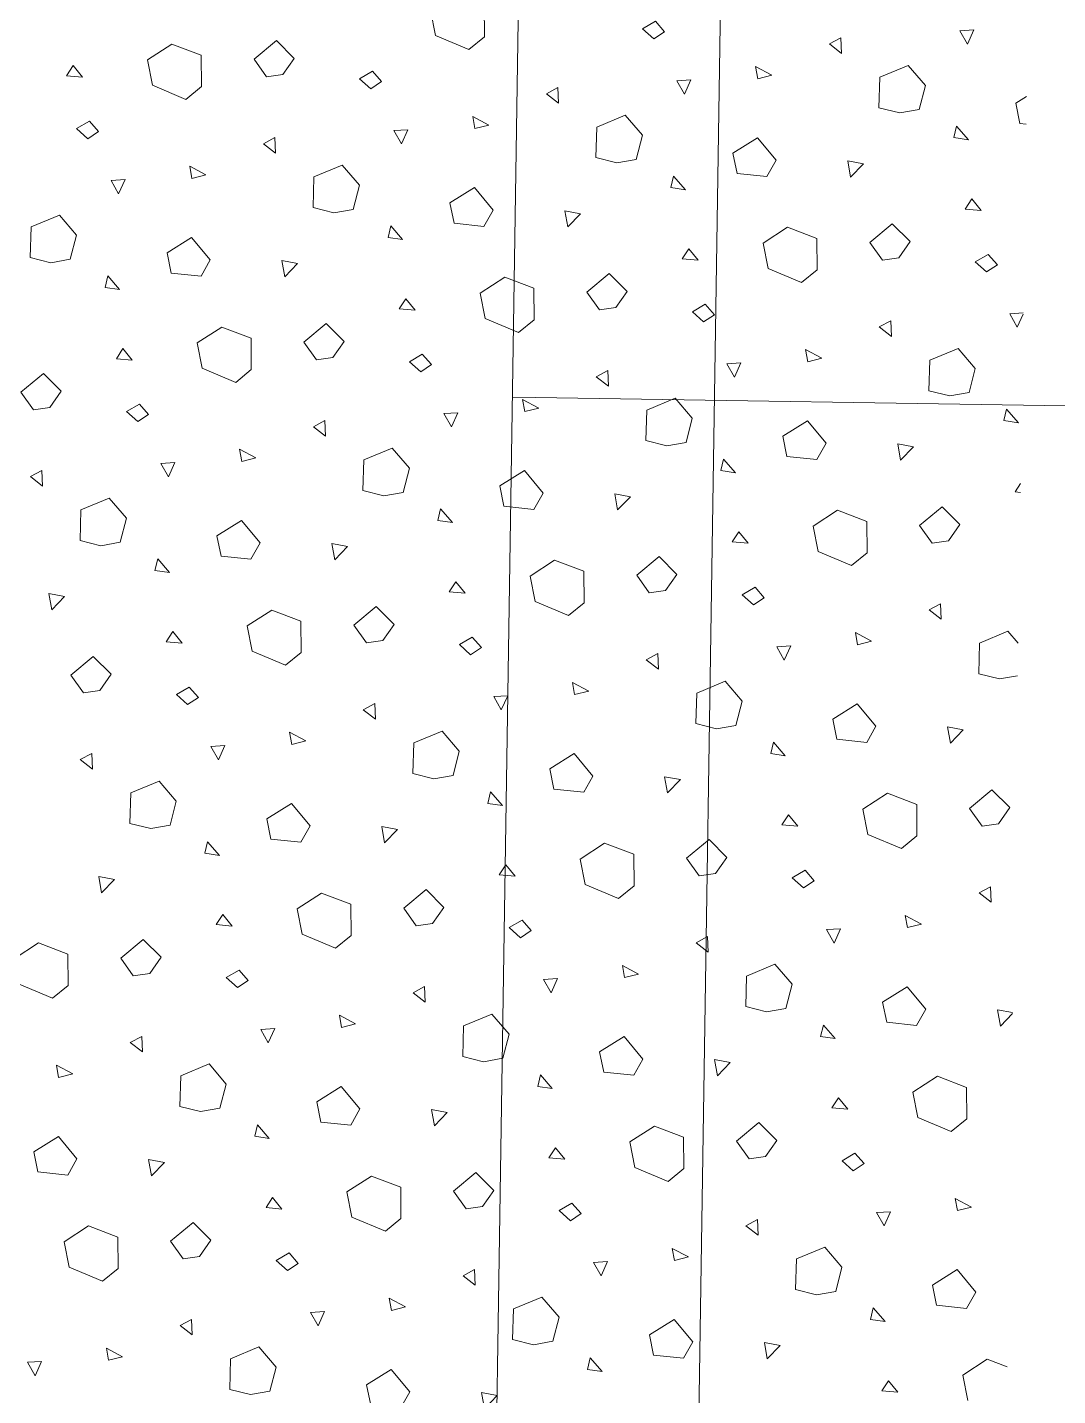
# Model space of a CAD drawing. Header units: metres. Extents: x -19025 to 34897, y -14024 to 26069.
# Drawn here: x -12168 to -11720, y 1534 to 2129 of the extents above; entities that cross this region are included whole.
import ezdxf

# ---------------------------------------------------------------- set-up
doc = ezdxf.new("R2010")
doc.units = ezdxf.units.M
doc.header["$MEASUREMENT"] = 0
doc.linetypes.add('Strichlinie mittel', pattern=[0.15, 0.1, -0.05])
doc.layers.add('310 Dachkonstruktion massiv', color=7, linetype='Continuous')
doc.layers.add('930 Beschriftung Allgemein', color=7, linetype='Continuous')

# ---------------------------------------------------------------- blocks, each defined once
blk = doc.blocks.new('*X767')
at = {"layer": '930 Beschriftung Allgemein', "color": 254, "linetype": 'Continuous', "lineweight": 9, "true_color": 0xd4d4d4}
for p, q in [((-13.72098, 6.42783), (-13.72111, 6.4415)), ((-13.74448, 6.43943), (-13.74231, 6.42841)), ((-13.64659, 6.43456), (-13.65218, 6.43129)), ((-13.6426, 6.43001), (-13.64659, 6.43456)), ((-13.74231, 6.42841), (-13.72777, 6.4223)), ((-13.65218, 6.43129), (-13.6473, 6.4269)), ((-13.6473, 6.4269), (-13.6426, 6.43001)), ((-13.50802, 6.43079), (-13.51412, 6.4304)), ((-13.51412, 6.4304), (-13.51081, 6.4246)), ((-13.51081, 6.4246), (-13.50802, 6.43079)), ((-13.85693, 6.42463), (-13.86758, 6.41773)), ((-13.84421, 6.41979), (-13.85693, 6.42463)), ((-13.81145, 6.42617), (-13.8212, 6.41806)), ((-13.80369, 6.41841), (-13.81145, 6.42617)), ((-13.72777, 6.4223), (-13.72098, 6.42783)), ((-13.57088, 6.42469), (-13.56588, 6.42739)), ((-13.56559, 6.4206), (-13.57088, 6.42469)), ((-13.56588, 6.42739), (-13.56559, 6.4206)), ((-13.86758, 6.41773), (-13.86541, 6.4067)), ((-13.84408, 6.40613), (-13.84421, 6.41979)), ((-13.8212, 6.41806), (-13.81573, 6.41035)), ((-13.80861, 6.41138), (-13.80369, 6.41841)), ((-13.90281, 6.41087), (-13.89993, 6.41526)), ((-13.89586, 6.41027), (-13.90281, 6.41087)), ((-13.89993, 6.41526), (-13.89586, 6.41027)), ((-13.81573, 6.41035), (-13.80861, 6.41138)), ((-13.76969, 6.41285), (-13.77528, 6.40959)), ((-13.7657, 6.40831), (-13.76969, 6.41285)), ((-13.60295, 6.41488), (-13.60202, 6.40957)), ((-13.5959, 6.41111), (-13.60295, 6.41488)), ((-13.60202, 6.40957), (-13.5959, 6.41111)), ((-13.53659, 6.41538), (-13.54892, 6.41024)), ((-13.52912, 6.40666), (-13.53659, 6.41538)), ((-13.86541, 6.4067), (-13.85087, 6.4006)), ((-13.85087, 6.4006), (-13.84408, 6.40613)), ((-13.77528, 6.40959), (-13.7704, 6.4052)), ((-13.7704, 6.4052), (-13.7657, 6.40831)), ((-13.69398, 6.40298), (-13.68898, 6.40569)), ((-13.68898, 6.40569), (-13.6887, 6.39889)), ((-13.63112, 6.40909), (-13.63722, 6.4087)), ((-13.63722, 6.4087), (-13.63391, 6.40289)), ((-13.63391, 6.40289), (-13.63112, 6.40909)), ((-13.54892, 6.41024), (-13.54931, 6.39694)), ((-13.53183, 6.39614), (-13.52912, 6.40666)), ((-13.6887, 6.39889), (-13.69398, 6.40298)), ((-13.48974, 6.39892), (-13.48509, 6.40182)), ((-13.48795, 6.39011), (-13.48974, 6.39892)), ((-13.72605, 6.39318), (-13.72512, 6.38786)), ((-13.719, 6.3894), (-13.72605, 6.39318)), ((-13.65969, 6.39367), (-13.67202, 6.38853)), ((-13.65222, 6.38495), (-13.65969, 6.39367)), ((-13.54931, 6.39694), (-13.54024, 6.39466)), ((-13.54024, 6.39466), (-13.53183, 6.39614)), ((-13.89279, 6.39115), (-13.89838, 6.38788)), ((-13.89838, 6.38788), (-13.8935, 6.38349)), ((-13.8888, 6.3866), (-13.89279, 6.39115)), ((-13.75423, 6.38738), (-13.76032, 6.38699)), ((-13.76032, 6.38699), (-13.75701, 6.38119)), ((-13.75701, 6.38119), (-13.75423, 6.38738)), ((-13.72512, 6.38786), (-13.719, 6.3894)), ((-13.67202, 6.38853), (-13.67241, 6.37523)), ((-13.51552, 6.38893), (-13.51669, 6.38393)), ((-13.51037, 6.38299), (-13.51552, 6.38893)), ((-13.48528, 6.38983), (-13.48795, 6.39011)), ((-13.8935, 6.38349), (-13.8888, 6.3866)), ((-13.81708, 6.38128), (-13.81208, 6.38398)), ((-13.8118, 6.37719), (-13.81708, 6.38128)), ((-13.81208, 6.38398), (-13.8118, 6.37719)), ((-13.65493, 6.37443), (-13.65222, 6.38495)), ((-13.61284, 6.37722), (-13.60215, 6.38389)), ((-13.60215, 6.38389), (-13.59404, 6.37414)), ((-13.51669, 6.38393), (-13.51037, 6.38299)), ((-13.67241, 6.37523), (-13.66334, 6.37295)), ((-13.61105, 6.36841), (-13.61284, 6.37722)), ((-13.84915, 6.37147), (-13.84822, 6.36616)), ((-13.8421, 6.36769), (-13.84915, 6.37147)), ((-13.78279, 6.37197), (-13.79512, 6.36683)), ((-13.77532, 6.36325), (-13.78279, 6.37197)), ((-13.66334, 6.37295), (-13.65493, 6.37443)), ((-13.59404, 6.37414), (-13.59804, 6.36705)), ((-13.56286, 6.37386), (-13.55601, 6.37256)), ((-13.56161, 6.36678), (-13.56286, 6.37386)), ((-13.55601, 6.37256), (-13.56161, 6.36678)), ((-13.87733, 6.36568), (-13.88342, 6.36529)), ((-13.88342, 6.36529), (-13.88011, 6.35948)), ((-13.88011, 6.35948), (-13.87733, 6.36568)), ((-13.84822, 6.36616), (-13.8421, 6.36769)), ((-13.79512, 6.36683), (-13.79551, 6.35352)), ((-13.77803, 6.35273), (-13.77532, 6.36325)), ((-13.63862, 6.36722), (-13.6398, 6.36222)), ((-13.63347, 6.36129), (-13.63862, 6.36722)), ((-13.59804, 6.36705), (-13.61105, 6.36841)), ((-13.73594, 6.35551), (-13.72525, 6.36219)), ((-13.72525, 6.36219), (-13.71714, 6.35244)), ((-13.6398, 6.36222), (-13.63347, 6.36129)), ((-13.5118, 6.35289), (-13.50892, 6.35728)), ((-13.50892, 6.35728), (-13.50485, 6.35229)), ((-13.79551, 6.35352), (-13.78644, 6.35125)), ((-13.78644, 6.35125), (-13.77803, 6.35273)), ((-13.73415, 6.3467), (-13.73594, 6.35551)), ((-13.71714, 6.35244), (-13.72114, 6.34534)), ((-13.68596, 6.35215), (-13.67911, 6.35085)), ((-13.68471, 6.34507), (-13.68596, 6.35215)), ((-13.50485, 6.35229), (-13.5118, 6.35289)), ((-13.91822, 6.34512), (-13.91861, 6.33182)), ((-13.90589, 6.35026), (-13.91822, 6.34512)), ((-13.89842, 6.34154), (-13.90589, 6.35026)), ((-13.76172, 6.34552), (-13.7629, 6.34052)), ((-13.75657, 6.33958), (-13.76172, 6.34552)), ((-13.72114, 6.34534), (-13.73415, 6.3467)), ((-13.67911, 6.35085), (-13.68471, 6.34507)), ((-13.54354, 6.34648), (-13.55329, 6.33837)), ((-13.53578, 6.33872), (-13.54354, 6.34648)), ((-13.90113, 6.33102), (-13.89842, 6.34154)), ((-13.85904, 6.33381), (-13.84835, 6.34048)), ((-13.84835, 6.34048), (-13.84024, 6.33073)), ((-13.7629, 6.34052), (-13.75657, 6.33958)), ((-13.58902, 6.34494), (-13.59967, 6.33804)), ((-13.5763, 6.34011), (-13.58902, 6.34494)), ((-13.57618, 6.32644), (-13.5763, 6.34011)), ((-13.85726, 6.32499), (-13.85904, 6.33381)), ((-13.6349, 6.33118), (-13.63202, 6.33557)), ((-13.63202, 6.33557), (-13.62795, 6.33058)), ((-13.59967, 6.33804), (-13.5975, 6.32701)), ((-13.55329, 6.33837), (-13.54783, 6.33066)), ((-13.54071, 6.33169), (-13.53578, 6.33872)), ((-13.50178, 6.33316), (-13.50737, 6.3299)), ((-13.49779, 6.32862), (-13.50178, 6.33316)), ((-13.91861, 6.33182), (-13.90954, 6.32954)), ((-13.90954, 6.32954), (-13.90113, 6.33102)), ((-13.84024, 6.33073), (-13.84424, 6.32364)), ((-13.80906, 6.33045), (-13.80221, 6.32914)), ((-13.80781, 6.32336), (-13.80906, 6.33045)), ((-13.80221, 6.32914), (-13.80781, 6.32336)), ((-13.62795, 6.33058), (-13.6349, 6.33118)), ((-13.54783, 6.33066), (-13.54071, 6.33169)), ((-13.50737, 6.3299), (-13.50249, 6.32551)), ((-13.50249, 6.32551), (-13.49779, 6.32862)), ((-13.88482, 6.32381), (-13.886, 6.31881)), ((-13.87967, 6.31787), (-13.88482, 6.32381)), ((-13.84424, 6.32364), (-13.85726, 6.32499)), ((-13.71212, 6.32323), (-13.72277, 6.31633)), ((-13.69941, 6.3184), (-13.71212, 6.32323)), ((-13.66664, 6.32477), (-13.67639, 6.31666)), ((-13.65888, 6.31701), (-13.66664, 6.32477)), ((-13.5975, 6.32701), (-13.58296, 6.32091)), ((-13.58296, 6.32091), (-13.57618, 6.32644)), ((-13.886, 6.31881), (-13.87967, 6.31787)), ((-13.72277, 6.31633), (-13.7206, 6.30531)), ((-13.69928, 6.30473), (-13.69941, 6.3184)), ((-13.67639, 6.31666), (-13.67093, 6.30896)), ((-13.66381, 6.30998), (-13.65888, 6.31701)), ((-13.758, 6.30948), (-13.75512, 6.31386)), ((-13.75105, 6.30888), (-13.758, 6.30948)), ((-13.75512, 6.31386), (-13.75105, 6.30888)), ((-13.67093, 6.30896), (-13.66381, 6.30998)), ((-13.62489, 6.31146), (-13.63047, 6.30819)), ((-13.62089, 6.30691), (-13.62489, 6.31146)), ((-13.7206, 6.30531), (-13.70606, 6.2992)), ((-13.70606, 6.2992), (-13.69928, 6.30473)), ((-13.63047, 6.30819), (-13.62559, 6.3038)), ((-13.62559, 6.3038), (-13.62089, 6.30691)), ((-13.54917, 6.30159), (-13.54417, 6.30429)), ((-13.54417, 6.30429), (-13.54389, 6.2975)), ((-13.48654, 6.30768), (-13.49241, 6.3073)), ((-13.49241, 6.3073), (-13.4891, 6.3015)), ((-13.4891, 6.3015), (-13.48655, 6.30719)), ((-13.83522, 6.30152), (-13.84587, 6.29463)), ((-13.82251, 6.29669), (-13.83522, 6.30152)), ((-13.78974, 6.30307), (-13.79949, 6.29496)), ((-13.78199, 6.29531), (-13.78974, 6.30307)), ((-13.54389, 6.2975), (-13.54917, 6.30159)), ((-13.8811, 6.28777), (-13.87822, 6.29216)), ((-13.87822, 6.29216), (-13.87415, 6.28717)), ((-13.84587, 6.29463), (-13.8437, 6.2836)), ((-13.82238, 6.28303), (-13.82251, 6.29669)), ((-13.79949, 6.29496), (-13.79403, 6.28725)), ((-13.78691, 6.28828), (-13.78199, 6.29531)), ((-13.58125, 6.29178), (-13.58031, 6.28647)), ((-13.57419, 6.288), (-13.58125, 6.29178)), ((-13.51488, 6.29228), (-13.52721, 6.28714)), ((-13.50741, 6.28356), (-13.51488, 6.29228)), ((-13.87415, 6.28717), (-13.8811, 6.28777)), ((-13.79403, 6.28725), (-13.78691, 6.28828)), ((-13.74799, 6.28975), (-13.75357, 6.28648)), ((-13.75357, 6.28648), (-13.74869, 6.2821)), ((-13.74399, 6.28521), (-13.74799, 6.28975)), ((-13.60942, 6.28599), (-13.61551, 6.2856)), ((-13.61551, 6.2856), (-13.61221, 6.27979)), ((-13.61221, 6.27979), (-13.60942, 6.28599)), ((-13.58031, 6.28647), (-13.57419, 6.288)), ((-13.52721, 6.28714), (-13.5276, 6.27384)), ((-13.91284, 6.28136), (-13.92259, 6.27325)), ((-13.90509, 6.2736), (-13.91284, 6.28136)), ((-13.8437, 6.2836), (-13.82916, 6.27749)), ((-13.82916, 6.27749), (-13.82238, 6.28303)), ((-13.74869, 6.2821), (-13.74399, 6.28521)), ((-13.67227, 6.27988), (-13.66728, 6.28259)), ((-13.66699, 6.27579), (-13.67227, 6.27988)), ((-13.66728, 6.28259), (-13.66699, 6.27579)), ((-13.51012, 6.27304), (-13.50741, 6.28356)), ((-13.91001, 6.26657), (-13.90509, 6.2736)), ((-13.5276, 6.27384), (-13.51853, 6.27156)), ((-13.92259, 6.27325), (-13.91713, 6.26554)), ((-13.87109, 6.26805), (-13.87667, 6.26478)), ((-13.86709, 6.2635), (-13.87109, 6.26805)), ((-13.70435, 6.27007), (-13.70341, 6.26476)), ((-13.69729, 6.2663), (-13.70435, 6.27007)), ((-13.63798, 6.27057), (-13.65031, 6.26543)), ((-13.63051, 6.26185), (-13.63798, 6.27057)), ((-13.51853, 6.27156), (-13.51012, 6.27304)), ((-13.91713, 6.26554), (-13.91001, 6.26657)), ((-13.87667, 6.26478), (-13.87179, 6.26039)), ((-13.87179, 6.26039), (-13.86709, 6.2635)), ((-13.73252, 6.26428), (-13.73861, 6.26389)), ((-13.73861, 6.26389), (-13.73531, 6.25809)), ((-13.73531, 6.25809), (-13.73252, 6.26428)), ((-13.70341, 6.26476), (-13.69729, 6.2663)), ((-13.65031, 6.26543), (-13.6507, 6.25213)), ((-13.63322, 6.25133), (-13.63051, 6.26185)), ((-13.49382, 6.26583), (-13.49499, 6.26083)), ((-13.48866, 6.25989), (-13.49382, 6.26583)), ((-13.79538, 6.25818), (-13.79038, 6.26088)), ((-13.79009, 6.25409), (-13.79538, 6.25818)), ((-13.79038, 6.26088), (-13.79009, 6.25409)), ((-13.59113, 6.25412), (-13.58044, 6.26079)), ((-13.58044, 6.26079), (-13.57233, 6.25104)), ((-13.49499, 6.26083), (-13.48866, 6.25989)), ((-13.6507, 6.25213), (-13.64163, 6.24985)), ((-13.64163, 6.24985), (-13.63322, 6.25133)), ((-13.58935, 6.2453), (-13.59113, 6.25412)), ((-13.57233, 6.25104), (-13.57633, 6.24395)), ((-13.54115, 6.25076), (-13.53431, 6.24945)), ((-13.5399, 6.24368), (-13.54115, 6.25076)), ((-13.82745, 6.24837), (-13.82651, 6.24306)), ((-13.82039, 6.24459), (-13.82745, 6.24837)), ((-13.82651, 6.24306), (-13.82039, 6.24459)), ((-13.76108, 6.24887), (-13.77341, 6.24373)), ((-13.75361, 6.24014), (-13.76108, 6.24887)), ((-13.61692, 6.24412), (-13.61809, 6.23912)), ((-13.61176, 6.23819), (-13.61692, 6.24412)), ((-13.57633, 6.24395), (-13.58935, 6.2453)), ((-13.53431, 6.24945), (-13.5399, 6.24368)), ((-13.91848, 6.23647), (-13.91348, 6.23918)), ((-13.91348, 6.23918), (-13.91319, 6.23238)), ((-13.85562, 6.24258), (-13.86171, 6.24219)), ((-13.86171, 6.24219), (-13.85841, 6.23638)), ((-13.85841, 6.23638), (-13.85562, 6.24258)), ((-13.77341, 6.24373), (-13.7738, 6.23042)), ((-13.75632, 6.22963), (-13.75361, 6.24014)), ((-13.71423, 6.23241), (-13.70354, 6.23909)), ((-13.70354, 6.23909), (-13.69544, 6.22934)), ((-13.61809, 6.23912), (-13.61176, 6.23819)), ((-13.91319, 6.23238), (-13.91848, 6.23647)), ((-13.71245, 6.2236), (-13.71423, 6.23241)), ((-13.49009, 6.22979), (-13.48768, 6.23347)), ((-13.88418, 6.22716), (-13.89651, 6.22202)), ((-13.87671, 6.21844), (-13.88418, 6.22716)), ((-13.7738, 6.23042), (-13.76473, 6.22814)), ((-13.76473, 6.22814), (-13.75632, 6.22963)), ((-13.69544, 6.22934), (-13.69943, 6.22224)), ((-13.66425, 6.22905), (-13.65741, 6.22775)), ((-13.66301, 6.22197), (-13.66425, 6.22905)), ((-13.65741, 6.22775), (-13.66301, 6.22197)), ((-13.48774, 6.22958), (-13.49009, 6.22979)), ((-13.89651, 6.22202), (-13.8969, 6.20872)), ((-13.74002, 6.22242), (-13.74119, 6.21742)), ((-13.73486, 6.21648), (-13.74002, 6.22242)), ((-13.69943, 6.22224), (-13.71245, 6.2236)), ((-13.56732, 6.22184), (-13.57796, 6.21494)), ((-13.5546, 6.217), (-13.56732, 6.22184)), ((-13.52183, 6.22338), (-13.53159, 6.21527)), ((-13.51408, 6.21562), (-13.52183, 6.22338)), ((-13.87942, 6.20792), (-13.87671, 6.21844)), ((-13.83733, 6.2107), (-13.82664, 6.21738)), ((-13.82664, 6.21738), (-13.81854, 6.20763)), ((-13.74119, 6.21742), (-13.73486, 6.21648)), ((-13.57796, 6.21494), (-13.57579, 6.20391)), ((-13.55447, 6.20334), (-13.5546, 6.217)), ((-13.53159, 6.21527), (-13.52612, 6.20756)), ((-13.519, 6.20859), (-13.51408, 6.21562)), ((-13.8969, 6.20872), (-13.88783, 6.20644)), ((-13.83555, 6.20189), (-13.83733, 6.2107)), ((-13.61319, 6.20808), (-13.61032, 6.21247)), ((-13.61032, 6.21247), (-13.60624, 6.20748)), ((-13.52612, 6.20756), (-13.519, 6.20859)), ((-13.88783, 6.20644), (-13.87942, 6.20792)), ((-13.81854, 6.20763), (-13.82253, 6.20054)), ((-13.78736, 6.20735), (-13.78051, 6.20604)), ((-13.78611, 6.20026), (-13.78736, 6.20735)), ((-13.78051, 6.20604), (-13.78611, 6.20026)), ((-13.60624, 6.20748), (-13.61319, 6.20808)), ((-13.57579, 6.20391), (-13.56125, 6.19781)), ((-13.56125, 6.19781), (-13.55447, 6.20334)), ((-13.86312, 6.20071), (-13.86429, 6.19571)), ((-13.85797, 6.19477), (-13.86312, 6.20071)), ((-13.82253, 6.20054), (-13.83555, 6.20189)), ((-13.69042, 6.20013), (-13.70107, 6.19323)), ((-13.6777, 6.1953), (-13.69042, 6.20013)), ((-13.64494, 6.20167), (-13.65469, 6.19356)), ((-13.63718, 6.19391), (-13.64494, 6.20167)), ((-13.86429, 6.19571), (-13.85797, 6.19477)), ((-13.7363, 6.18638), (-13.73342, 6.19076)), ((-13.73342, 6.19076), (-13.72934, 6.18578)), ((-13.70107, 6.19323), (-13.69889, 6.18221)), ((-13.67757, 6.18163), (-13.6777, 6.1953)), ((-13.65469, 6.19356), (-13.64922, 6.18586)), ((-13.6421, 6.18688), (-13.63718, 6.19391)), ((-13.91046, 6.18564), (-13.90361, 6.18434)), ((-13.90921, 6.17856), (-13.91046, 6.18564)), ((-13.90361, 6.18434), (-13.90921, 6.17856)), ((-13.72934, 6.18578), (-13.7363, 6.18638)), ((-13.64922, 6.18586), (-13.6421, 6.18688)), ((-13.60318, 6.18836), (-13.60876, 6.18509)), ((-13.60876, 6.18509), (-13.60388, 6.1807)), ((-13.59918, 6.18381), (-13.60318, 6.18836)), ((-13.81352, 6.17842), (-13.82417, 6.17153)), ((-13.8008, 6.17359), (-13.81352, 6.17842)), ((-13.76804, 6.17996), (-13.77779, 6.17186)), ((-13.76028, 6.17221), (-13.76804, 6.17996)), ((-13.69889, 6.18221), (-13.68435, 6.1761)), ((-13.68435, 6.1761), (-13.67757, 6.18163)), ((-13.60388, 6.1807), (-13.59918, 6.18381)), ((-13.52747, 6.17849), (-13.52247, 6.18119)), ((-13.52218, 6.1744), (-13.52747, 6.17849)), ((-13.52247, 6.18119), (-13.52218, 6.1744)), ((-13.80067, 6.15992), (-13.8008, 6.17359)), ((-13.8594, 6.16467), (-13.85652, 6.16906)), ((-13.85652, 6.16906), (-13.85245, 6.16407)), ((-13.82417, 6.17153), (-13.82199, 6.1605)), ((-13.77779, 6.17186), (-13.77232, 6.16415)), ((-13.7652, 6.16518), (-13.76028, 6.17221)), ((-13.72628, 6.16665), (-13.73186, 6.16338)), ((-13.72228, 6.16211), (-13.72628, 6.16665)), ((-13.55954, 6.16868), (-13.5586, 6.16337)), ((-13.55249, 6.1649), (-13.55954, 6.16868)), ((-13.49318, 6.16918), (-13.5055, 6.16404)), ((-13.48874, 6.164), (-13.49318, 6.16918)), ((-13.85245, 6.16407), (-13.8594, 6.16467)), ((-13.77232, 6.16415), (-13.7652, 6.16518)), ((-13.73186, 6.16338), (-13.72698, 6.159)), ((-13.72698, 6.159), (-13.72228, 6.16211)), ((-13.58771, 6.16289), (-13.5938, 6.1625)), ((-13.5938, 6.1625), (-13.5905, 6.15669)), ((-13.5905, 6.15669), (-13.58771, 6.16289)), ((-13.5586, 6.16337), (-13.55249, 6.1649)), ((-13.5055, 6.16404), (-13.5059, 6.15073)), ((-13.89114, 6.15826), (-13.90089, 6.15015)), ((-13.88338, 6.1505), (-13.89114, 6.15826)), ((-13.82199, 6.1605), (-13.80746, 6.15439)), ((-13.80746, 6.15439), (-13.80067, 6.15992)), ((-13.65057, 6.15678), (-13.64557, 6.15949)), ((-13.64528, 6.15269), (-13.65057, 6.15678)), ((-13.64557, 6.15949), (-13.64528, 6.15269)), ((-13.90089, 6.15015), (-13.89542, 6.14244)), ((-13.8883, 6.14347), (-13.88338, 6.1505)), ((-13.5059, 6.15073), (-13.49682, 6.14846)), ((-13.49682, 6.14846), (-13.48896, 6.14984)), ((-13.89542, 6.14244), (-13.8883, 6.14347)), ((-13.84938, 6.14494), (-13.85497, 6.14168)), ((-13.84539, 6.1404), (-13.84938, 6.14494)), ((-13.68264, 6.14697), (-13.6817, 6.14166)), ((-13.67559, 6.1432), (-13.68264, 6.14697)), ((-13.6817, 6.14166), (-13.67559, 6.1432)), ((-13.61628, 6.14747), (-13.6286, 6.14233)), ((-13.60881, 6.13875), (-13.61628, 6.14747)), ((-13.85497, 6.14168), (-13.85009, 6.13729)), ((-13.85009, 6.13729), (-13.84539, 6.1404)), ((-13.77367, 6.13507), (-13.76867, 6.13778)), ((-13.76867, 6.13778), (-13.76838, 6.13099)), ((-13.71081, 6.14118), (-13.71691, 6.14079)), ((-13.71691, 6.14079), (-13.7136, 6.13498)), ((-13.7136, 6.13498), (-13.71081, 6.14118)), ((-13.6286, 6.14233), (-13.629, 6.12903)), ((-13.61151, 6.12823), (-13.60881, 6.13875)), ((-13.56942, 6.13102), (-13.55874, 6.13769)), ((-13.55874, 6.13769), (-13.55063, 6.12794)), ((-13.76838, 6.13099), (-13.77367, 6.13507)), ((-13.56764, 6.1222), (-13.56942, 6.13102)), ((-13.80574, 6.12527), (-13.80481, 6.11996)), ((-13.79869, 6.12149), (-13.80574, 6.12527)), ((-13.73938, 6.12577), (-13.75171, 6.12063)), ((-13.73191, 6.11704), (-13.73938, 6.12577)), ((-13.629, 6.12903), (-13.61992, 6.12675)), ((-13.61992, 6.12675), (-13.61151, 6.12823)), ((-13.55063, 6.12794), (-13.55463, 6.12085)), ((-13.51945, 6.12766), (-13.5126, 6.12635)), ((-13.5182, 6.12057), (-13.51945, 6.12766)), ((-13.5126, 6.12635), (-13.5182, 6.12057)), ((-13.83391, 6.11947), (-13.84001, 6.11908)), ((-13.84001, 6.11908), (-13.8367, 6.11328)), ((-13.8367, 6.11328), (-13.83391, 6.11947)), ((-13.80481, 6.11996), (-13.79869, 6.12149)), ((-13.75171, 6.12063), (-13.7521, 6.10732)), ((-13.59521, 6.12102), (-13.59638, 6.11602)), ((-13.59006, 6.11508), (-13.59521, 6.12102)), ((-13.55463, 6.12085), (-13.56764, 6.1222)), ((-13.89677, 6.11337), (-13.89177, 6.11607)), ((-13.89149, 6.10928), (-13.89677, 6.11337)), ((-13.89177, 6.11607), (-13.89149, 6.10928)), ((-13.73462, 6.10653), (-13.73191, 6.11704)), ((-13.69253, 6.10931), (-13.68184, 6.11599)), ((-13.68184, 6.11599), (-13.67373, 6.10624)), ((-13.59638, 6.11602), (-13.59006, 6.11508)), ((-13.7521, 6.10732), (-13.74302, 6.10504)), ((-13.69074, 6.1005), (-13.69253, 6.10931)), ((-13.86248, 6.10406), (-13.87481, 6.09892)), ((-13.85501, 6.09534), (-13.86248, 6.10406)), ((-13.74302, 6.10504), (-13.73462, 6.10653)), ((-13.67373, 6.10624), (-13.67773, 6.09914)), ((-13.64255, 6.10595), (-13.6357, 6.10465)), ((-13.6413, 6.09887), (-13.64255, 6.10595)), ((-13.6357, 6.10465), (-13.6413, 6.09887)), ((-13.87481, 6.09892), (-13.8752, 6.08562)), ((-13.85772, 6.08482), (-13.85501, 6.09534)), ((-13.71831, 6.09932), (-13.71948, 6.09432)), ((-13.71316, 6.09338), (-13.71831, 6.09932)), ((-13.67773, 6.09914), (-13.69074, 6.1005)), ((-13.54561, 6.09873), (-13.55626, 6.09184)), ((-13.53289, 6.0939), (-13.54561, 6.09873)), ((-13.50013, 6.10028), (-13.50988, 6.09217)), ((-13.49237, 6.09252), (-13.50013, 6.10028)), ((-13.81563, 6.0876), (-13.80494, 6.09428)), ((-13.80494, 6.09428), (-13.79683, 6.08453)), ((-13.71948, 6.09432), (-13.71316, 6.09338)), ((-13.59149, 6.08498), (-13.58861, 6.08937)), ((-13.58861, 6.08937), (-13.58454, 6.08438)), ((-13.55626, 6.09184), (-13.55409, 6.08081)), ((-13.53276, 6.08024), (-13.53289, 6.0939)), ((-13.50988, 6.09217), (-13.50441, 6.08446)), ((-13.49729, 6.08549), (-13.49237, 6.09252)), ((-13.8752, 6.08562), (-13.86613, 6.08334)), ((-13.86613, 6.08334), (-13.85772, 6.08482)), ((-13.81384, 6.07879), (-13.81563, 6.0876)), ((-13.79683, 6.08453), (-13.80083, 6.07744)), ((-13.76565, 6.08424), (-13.7588, 6.08294)), ((-13.7644, 6.07716), (-13.76565, 6.08424)), ((-13.58454, 6.08438), (-13.59149, 6.08498)), ((-13.50441, 6.08446), (-13.49729, 6.08549)), ((-13.84141, 6.07761), (-13.84259, 6.07261)), ((-13.83626, 6.07167), (-13.84141, 6.07761)), ((-13.80083, 6.07744), (-13.81384, 6.07879)), ((-13.7588, 6.08294), (-13.7644, 6.07716)), ((-13.62323, 6.07857), (-13.63298, 6.07046)), ((-13.61547, 6.07081), (-13.62323, 6.07857)), ((-13.55409, 6.08081), (-13.53955, 6.0747)), ((-13.53955, 6.0747), (-13.53276, 6.08024)), ((-13.84259, 6.07261), (-13.83626, 6.07167)), ((-13.66871, 6.07703), (-13.67936, 6.07013)), ((-13.65599, 6.0722), (-13.66871, 6.07703)), ((-13.65587, 6.05853), (-13.65599, 6.0722)), ((-13.71459, 6.06328), (-13.71171, 6.06766)), ((-13.71171, 6.06766), (-13.70764, 6.06268)), ((-13.67936, 6.07013), (-13.67719, 6.05911)), ((-13.63298, 6.07046), (-13.62751, 6.06275)), ((-13.62039, 6.06378), (-13.61547, 6.07081)), ((-13.88875, 6.06254), (-13.8819, 6.06124)), ((-13.8875, 6.05546), (-13.88875, 6.06254)), ((-13.8819, 6.06124), (-13.8875, 6.05546)), ((-13.70764, 6.06268), (-13.71459, 6.06328)), ((-13.62751, 6.06275), (-13.62039, 6.06378)), ((-13.58147, 6.06526), (-13.58706, 6.06199)), ((-13.58706, 6.06199), (-13.58218, 6.0576)), ((-13.58218, 6.0576), (-13.57748, 6.06071)), ((-13.57748, 6.06071), (-13.58147, 6.06526)), ((-13.79181, 6.05532), (-13.80246, 6.04842)), ((-13.77909, 6.05049), (-13.79181, 6.05532)), ((-13.74633, 6.05686), (-13.75608, 6.04876)), ((-13.73857, 6.0491), (-13.74633, 6.05686)), ((-13.67719, 6.05911), (-13.66265, 6.053)), ((-13.66265, 6.053), (-13.65587, 6.05853)), ((-13.50576, 6.05539), (-13.50076, 6.05809)), ((-13.50048, 6.0513), (-13.50576, 6.05539)), ((-13.50076, 6.05809), (-13.50048, 6.0513)), ((-13.80246, 6.04842), (-13.80029, 6.0374)), ((-13.77897, 6.03682), (-13.77909, 6.05049)), ((-13.75608, 6.04876), (-13.75062, 6.04105)), ((-13.7435, 6.04208), (-13.73857, 6.0491)), ((-13.83769, 6.04157), (-13.83481, 6.04596)), ((-13.83074, 6.04097), (-13.83769, 6.04157)), ((-13.83481, 6.04596), (-13.83074, 6.04097)), ((-13.75062, 6.04105), (-13.7435, 6.04208)), ((-13.70457, 6.04355), (-13.71016, 6.04028)), ((-13.70058, 6.03901), (-13.70457, 6.04355)), ((-13.53783, 6.04558), (-13.5369, 6.04027)), ((-13.53078, 6.0418), (-13.53783, 6.04558)), ((-13.5369, 6.04027), (-13.53078, 6.0418)), ((-13.80029, 6.0374), (-13.78575, 6.03129)), ((-13.78575, 6.03129), (-13.77897, 6.03682)), ((-13.71016, 6.04028), (-13.70528, 6.0359)), ((-13.70528, 6.0359), (-13.70058, 6.03901)), ((-13.62886, 6.03368), (-13.62386, 6.03639)), ((-13.62386, 6.03639), (-13.62358, 6.02959)), ((-13.56601, 6.03979), (-13.5721, 6.0394)), ((-13.5721, 6.0394), (-13.56879, 6.03359)), ((-13.56879, 6.03359), (-13.56601, 6.03979)), ((-13.91491, 6.03362), (-13.92556, 6.02672)), ((-13.9022, 6.02879), (-13.91491, 6.03362)), ((-13.86943, 6.03516), (-13.87918, 6.02705)), ((-13.86167, 6.0274), (-13.86943, 6.03516)), ((-13.62358, 6.02959), (-13.62886, 6.03368)), ((-13.90207, 6.01512), (-13.9022, 6.02879)), ((-13.87918, 6.02705), (-13.87372, 6.01934)), ((-13.8666, 6.02037), (-13.86167, 6.0274)), ((-13.66094, 6.02387), (-13.66, 6.01856)), ((-13.65388, 6.0201), (-13.66094, 6.02387)), ((-13.59457, 6.02437), (-13.6069, 6.01923)), ((-13.5871, 6.01565), (-13.59457, 6.02437)), ((-13.87372, 6.01934), (-13.8666, 6.02037)), ((-13.82768, 6.02184), (-13.83326, 6.01858)), ((-13.83326, 6.01858), (-13.82838, 6.01419)), ((-13.82368, 6.0173), (-13.82768, 6.02184)), ((-13.68911, 6.01808), (-13.6952, 6.01769)), ((-13.6952, 6.01769), (-13.69189, 6.01188)), ((-13.69189, 6.01188), (-13.68911, 6.01808)), ((-13.66, 6.01856), (-13.65388, 6.0201)), ((-13.6069, 6.01923), (-13.60729, 6.00593)), ((-13.92339, 6.01569), (-13.90885, 6.00959)), ((-13.90885, 6.00959), (-13.90207, 6.01512)), ((-13.82838, 6.01419), (-13.82368, 6.0173)), ((-13.75196, 6.01197), (-13.74696, 6.01468)), ((-13.74668, 6.00789), (-13.75196, 6.01197)), ((-13.74696, 6.01468), (-13.74668, 6.00789)), ((-13.58981, 6.00513), (-13.5871, 6.01565)), ((-13.54772, 6.00791), (-13.53703, 6.01459)), ((-13.53703, 6.01459), (-13.52892, 6.00484)), ((-13.60729, 6.00593), (-13.59822, 6.00365)), ((-13.54594, 5.9991), (-13.54772, 6.00791)), ((-13.78404, 6.00217), (-13.7831, 5.99686)), ((-13.77698, 5.99839), (-13.78404, 6.00217)), ((-13.71767, 6.00267), (-13.73, 5.99753)), ((-13.7102, 5.99394), (-13.71767, 6.00267)), ((-13.59822, 6.00365), (-13.58981, 6.00513)), ((-13.52892, 6.00484), (-13.53292, 5.99775)), ((-13.49774, 6.00456), (-13.49121, 6.00331)), ((-13.49649, 5.99747), (-13.49774, 6.00456)), ((-13.49121, 6.00292), (-13.49649, 5.99747)), ((-13.81221, 5.99637), (-13.8183, 5.99598)), ((-13.8183, 5.99598), (-13.815, 5.99018)), ((-13.815, 5.99018), (-13.81221, 5.99637)), ((-13.7831, 5.99686), (-13.77698, 5.99839)), ((-13.73, 5.99753), (-13.73039, 5.98422)), ((-13.71291, 5.98343), (-13.7102, 5.99394)), ((-13.5735, 5.99792), (-13.57468, 5.99292)), ((-13.56835, 5.99198), (-13.5735, 5.99792)), ((-13.53292, 5.99775), (-13.54594, 5.9991)), ((-13.87506, 5.99027), (-13.87007, 5.99297)), ((-13.86978, 5.98618), (-13.87506, 5.99027)), ((-13.87007, 5.99297), (-13.86978, 5.98618)), ((-13.67082, 5.98621), (-13.66013, 5.99289)), ((-13.66013, 5.99289), (-13.65202, 5.98313)), ((-13.57468, 5.99292), (-13.56835, 5.99198)), ((-13.73039, 5.98422), (-13.72132, 5.98194)), ((-13.72132, 5.98194), (-13.71291, 5.98343)), ((-13.66904, 5.9774), (-13.67082, 5.98621)), ((-13.65202, 5.98313), (-13.65602, 5.97604)), ((-13.62084, 5.98285), (-13.614, 5.98155)), ((-13.61959, 5.97577), (-13.62084, 5.98285)), ((-13.90714, 5.98046), (-13.9062, 5.97515)), ((-13.90008, 5.97668), (-13.90714, 5.98046)), ((-13.9062, 5.97515), (-13.90008, 5.97668)), ((-13.84077, 5.98096), (-13.8531, 5.97582)), ((-13.8333, 5.97224), (-13.84077, 5.98096)), ((-13.69661, 5.97621), (-13.69778, 5.97122)), ((-13.69145, 5.97028), (-13.69661, 5.97621)), ((-13.65602, 5.97604), (-13.66904, 5.9774)), ((-13.614, 5.98155), (-13.61959, 5.97577)), ((-13.8531, 5.97582), (-13.85349, 5.96252)), ((-13.83601, 5.96172), (-13.8333, 5.97224)), ((-13.79392, 5.9645), (-13.78323, 5.97118)), ((-13.78323, 5.97118), (-13.77512, 5.96143)), ((-13.69778, 5.97122), (-13.69145, 5.97028)), ((-13.5239, 5.97563), (-13.53455, 5.96874)), ((-13.51119, 5.9708), (-13.5239, 5.97563)), ((-13.51106, 5.95713), (-13.51119, 5.9708)), ((-13.79214, 5.95569), (-13.79392, 5.9645)), ((-13.56978, 5.96188), (-13.5669, 5.96627)), ((-13.5669, 5.96627), (-13.56283, 5.96128)), ((-13.53455, 5.96874), (-13.53238, 5.95771)), ((-13.85349, 5.96252), (-13.84442, 5.96024)), ((-13.84442, 5.96024), (-13.83601, 5.96172)), ((-13.77512, 5.96143), (-13.77912, 5.95433)), ((-13.74394, 5.96114), (-13.7371, 5.95984)), ((-13.74269, 5.95406), (-13.74394, 5.96114)), ((-13.7371, 5.95984), (-13.74269, 5.95406)), ((-13.56283, 5.96128), (-13.56978, 5.96188)), ((-13.81971, 5.95451), (-13.82088, 5.94951)), ((-13.81455, 5.94857), (-13.81971, 5.95451)), ((-13.77912, 5.95433), (-13.79214, 5.95569)), ((-13.647, 5.95393), (-13.65765, 5.94703)), ((-13.63429, 5.9491), (-13.647, 5.95393)), ((-13.60152, 5.95547), (-13.61127, 5.94736)), ((-13.59377, 5.94771), (-13.60152, 5.95547)), ((-13.53238, 5.95771), (-13.51784, 5.9516)), ((-13.51784, 5.9516), (-13.51106, 5.95713)), ((-13.91702, 5.9428), (-13.90633, 5.94947)), ((-13.90633, 5.94947), (-13.89822, 5.93972)), ((-13.82088, 5.94951), (-13.81455, 5.94857)), ((-13.65765, 5.94703), (-13.65548, 5.936)), ((-13.63416, 5.93543), (-13.63429, 5.9491)), ((-13.61127, 5.94736), (-13.60581, 5.93965)), ((-13.59869, 5.94068), (-13.59377, 5.94771)), ((-13.91524, 5.93398), (-13.91702, 5.9428)), ((-13.69288, 5.94017), (-13.69001, 5.94456)), ((-13.69001, 5.94456), (-13.68593, 5.93957)), ((-13.60581, 5.93965), (-13.59869, 5.94068)), ((-13.55977, 5.94215), (-13.56535, 5.93889)), ((-13.55577, 5.93761), (-13.55977, 5.94215)), ((-13.89822, 5.93972), (-13.90222, 5.93263)), ((-13.86704, 5.93944), (-13.8602, 5.93813)), ((-13.8658, 5.93236), (-13.86704, 5.93944)), ((-13.8602, 5.93813), (-13.8658, 5.93236)), ((-13.68593, 5.93957), (-13.69288, 5.94017)), ((-13.65548, 5.936), (-13.64094, 5.9299)), ((-13.64094, 5.9299), (-13.63416, 5.93543)), ((-13.56535, 5.93889), (-13.56047, 5.9345)), ((-13.56047, 5.9345), (-13.55577, 5.93761)), ((-13.90222, 5.93263), (-13.91524, 5.93398)), ((-13.77011, 5.93222), (-13.78075, 5.92532)), ((-13.75739, 5.92739), (-13.77011, 5.93222)), ((-13.72462, 5.93376), (-13.73438, 5.92565)), ((-13.71687, 5.926), (-13.72462, 5.93376)), ((-13.81598, 5.91847), (-13.81311, 5.92285)), ((-13.81311, 5.92285), (-13.80903, 5.91787)), ((-13.78075, 5.92532), (-13.77858, 5.9143)), ((-13.75726, 5.91372), (-13.75739, 5.92739)), ((-13.73438, 5.92565), (-13.72891, 5.91795)), ((-13.72179, 5.91897), (-13.71687, 5.926)), ((-13.51613, 5.92248), (-13.51519, 5.91717)), ((-13.50907, 5.9187), (-13.51613, 5.92248)), ((-13.80903, 5.91787), (-13.81598, 5.91847)), ((-13.72891, 5.91795), (-13.72179, 5.91897)), ((-13.68287, 5.92045), (-13.68845, 5.91718)), ((-13.68845, 5.91718), (-13.68357, 5.91279)), ((-13.67887, 5.9159), (-13.68287, 5.92045)), ((-13.5443, 5.91668), (-13.55039, 5.91629)), ((-13.54709, 5.91049), (-13.5443, 5.91668)), ((-13.51519, 5.91717), (-13.50907, 5.9187)), ((-13.89321, 5.91052), (-13.90386, 5.90362)), ((-13.88049, 5.90568), (-13.89321, 5.91052)), ((-13.84773, 5.91206), (-13.85748, 5.90395)), ((-13.83997, 5.9043), (-13.84773, 5.91206)), ((-13.77858, 5.9143), (-13.76404, 5.90819)), ((-13.76404, 5.90819), (-13.75726, 5.91372)), ((-13.68357, 5.91279), (-13.67887, 5.9159)), ((-13.60716, 5.91058), (-13.60216, 5.91328)), ((-13.60187, 5.90649), (-13.60716, 5.91058)), ((-13.60216, 5.91328), (-13.60187, 5.90649)), ((-13.55039, 5.91629), (-13.54709, 5.91049)), ((-13.88036, 5.89202), (-13.88049, 5.90568)), ((-13.90386, 5.90362), (-13.90168, 5.89259)), ((-13.85748, 5.90395), (-13.85201, 5.89624)), ((-13.84489, 5.89727), (-13.83997, 5.9043)), ((-13.80597, 5.89874), (-13.81155, 5.89548)), ((-13.80197, 5.8942), (-13.80597, 5.89874)), ((-13.63923, 5.90077), (-13.63829, 5.89546)), ((-13.63217, 5.897), (-13.63923, 5.90077)), ((-13.57286, 5.90127), (-13.58519, 5.89613)), ((-13.56539, 5.89255), (-13.57286, 5.90127)), ((-13.85201, 5.89624), (-13.84489, 5.89727)), ((-13.81155, 5.89548), (-13.80667, 5.89109)), ((-13.80667, 5.89109), (-13.80197, 5.8942)), ((-13.6674, 5.89498), (-13.67349, 5.89459)), ((-13.67349, 5.89459), (-13.67019, 5.88878)), ((-13.67019, 5.88878), (-13.6674, 5.89498)), ((-13.63829, 5.89546), (-13.63217, 5.897)), ((-13.58519, 5.89613), (-13.58558, 5.88283)), ((-13.90168, 5.89259), (-13.88714, 5.88649)), ((-13.88714, 5.88649), (-13.88036, 5.89202)), ((-13.73026, 5.88887), (-13.72526, 5.89158)), ((-13.72497, 5.88478), (-13.73026, 5.88887)), ((-13.72526, 5.89158), (-13.72497, 5.88478)), ((-13.5681, 5.88203), (-13.56539, 5.89255)), ((-13.52601, 5.88481), (-13.51532, 5.89149)), ((-13.51532, 5.89149), (-13.50722, 5.88174)), ((-13.58558, 5.88283), (-13.57651, 5.88055)), ((-13.57651, 5.88055), (-13.5681, 5.88203)), ((-13.52423, 5.876), (-13.52601, 5.88481)), ((-13.50722, 5.88174), (-13.51121, 5.87465)), ((-13.76233, 5.87907), (-13.76139, 5.87375)), ((-13.75528, 5.87529), (-13.76233, 5.87907)), ((-13.76139, 5.87375), (-13.75528, 5.87529)), ((-13.69597, 5.87956), (-13.70829, 5.87442)), ((-13.68849, 5.87084), (-13.69597, 5.87956)), ((-13.5518, 5.87482), (-13.55297, 5.86982)), ((-13.54665, 5.86888), (-13.5518, 5.87482)), ((-13.51121, 5.87465), (-13.52423, 5.876)), ((-13.85336, 5.86717), (-13.84836, 5.86987)), ((-13.84836, 5.86987), (-13.84807, 5.86308)), ((-13.7905, 5.87327), (-13.79659, 5.87288)), ((-13.79659, 5.87288), (-13.79329, 5.86708)), ((-13.79329, 5.86708), (-13.7905, 5.87327)), ((-13.70829, 5.87442), (-13.70869, 5.86112)), ((-13.6912, 5.86032), (-13.68849, 5.87084)), ((-13.64911, 5.86311), (-13.63843, 5.86978)), ((-13.63843, 5.86978), (-13.63032, 5.86003)), ((-13.55297, 5.86982), (-13.54665, 5.86888)), ((-13.84807, 5.86308), (-13.85336, 5.86717)), ((-13.64733, 5.8543), (-13.64911, 5.86311)), ((-13.88543, 5.85736), (-13.88449, 5.85205)), ((-13.87838, 5.85358), (-13.88543, 5.85736)), ((-13.81907, 5.85786), (-13.83139, 5.85272)), ((-13.8116, 5.84914), (-13.81907, 5.85786)), ((-13.70869, 5.86112), (-13.69961, 5.85884)), ((-13.69961, 5.85884), (-13.6912, 5.86032)), ((-13.63032, 5.86003), (-13.63431, 5.85294)), ((-13.59914, 5.85975), (-13.59229, 5.85845)), ((-13.59789, 5.85267), (-13.59914, 5.85975)), ((-13.59229, 5.85845), (-13.59789, 5.85267)), ((-13.9136, 5.85157), (-13.9197, 5.85118)), ((-13.9197, 5.85118), (-13.91639, 5.84537)), ((-13.91639, 5.84537), (-13.9136, 5.85157)), ((-13.88449, 5.85205), (-13.87838, 5.85358)), ((-13.83139, 5.85272), (-13.83179, 5.83941)), ((-13.6749, 5.85311), (-13.67607, 5.84811)), ((-13.66975, 5.84718), (-13.6749, 5.85311)), ((-13.63431, 5.85294), (-13.64733, 5.8543)), ((-13.5022, 5.85253), (-13.51285, 5.84563)), ((-13.49357, 5.84925), (-13.5022, 5.85253)), ((-13.8143, 5.83862), (-13.8116, 5.84914)), ((-13.77221, 5.8414), (-13.76153, 5.84808)), ((-13.76153, 5.84808), (-13.75342, 5.83833)), ((-13.67607, 5.84811), (-13.66975, 5.84718)), ((-13.51285, 5.84563), (-13.51067, 5.83461)), ((-13.83179, 5.83941), (-13.82271, 5.83714)), ((-13.77043, 5.83259), (-13.77221, 5.8414)), ((-13.54808, 5.83878), (-13.5452, 5.84317)), ((-13.5452, 5.84317), (-13.54113, 5.83818)), ((-13.82271, 5.83714), (-13.8143, 5.83862)), ((-13.75342, 5.83833), (-13.75742, 5.83123)), ((-13.72224, 5.83804), (-13.71539, 5.83674)), ((-13.72099, 5.83096), (-13.72224, 5.83804)), ((-13.71539, 5.83674), (-13.72099, 5.83096)), ((-13.54113, 5.83818), (-13.54808, 5.83878))]:
    blk.add_line(p, q, dxfattribs=at)
blk = doc.blocks.new('Schraffur_1_1', base_point=(4.69705, 0))
at = {"layer": '930 Beschriftung Allgemein', "color": 254, "linetype": 'Strichlinie mittel', "lineweight": 9, "true_color": 0xd4d4d4}
blk.add_blockref('*X767', (0, 0), dxfattribs=at)
blk = doc.blocks.new('Dachfläche_83_1', base_point=(-13.67249, 2.90338))
at = {"layer": '310 Dachkonstruktion massiv', "color": 7, "linetype": 'Continuous', "lineweight": 13, "flags": 128}
blk.add_lwpolyline([(-12.9348, 6.95254), (-13.61022, 6.9629), (-13.67249, 2.90338)], dxfattribs=at)
blk = doc.blocks.new('*X949')
at = {"layer": '310 Dachkonstruktion massiv', "color": 8, "linetype": 'Continuous', "lineweight": 5}
for p, q in [((-13.69877, 6.27088), (-13.70882, 6.27103)), ((-13.70882, 6.27103), (-13.69877, 6.27088)), ((-13.19883, 6.26321), (-13.69877, 6.27088)), ((-13.69877, 6.27088), (-13.19883, 6.26321))]:
    blk.add_line(p, q, dxfattribs=at)
blk = doc.blocks.new('Dachfläche_84_1', base_point=(-13.69573, 7.12422))
at = {"layer": '310 Dachkonstruktion massiv', "color": 7, "linetype": 'Continuous', "lineweight": 13, "flags": 128}
blk.add_lwpolyline([(-13.02031, 7.11386), (-13.69573, 7.12422), (-13.76353, 2.70474)], dxfattribs=at)
at = {"layer": '310 Dachkonstruktion massiv', "color": 7, "linetype": 'Continuous', "lineweight": 13}
blk.add_blockref('*X949', (0, 0), dxfattribs=at)

msp = doc.modelspace()

# ---------------------------------------------------------------- block references
at = {"layer": '310 Dachkonstruktion massiv', "color": 7, "linetype": 'Continuous', "lineweight": 13, "xscale": 1000, "yscale": 1000, "zscale": 1000}
for name, p in [('Dachfläche_84_1', (-11944.406, 2821.151)), ('Dachfläche_83_1', (-11921.164, -1399.692))]:
    msp.add_blockref(name, p, dxfattribs=at)
at = {"layer": '930 Beschriftung Allgemein', "color": 254, "linetype": 'Strichlinie mittel', "lineweight": 9, "true_color": 0xd4d4d4, "xscale": 1000, "yscale": 1000, "zscale": 1000}
msp.add_blockref('Schraffur_1_1', (6448.38, -4303.067), dxfattribs=at)

doc.saveas('drawing.dxf')
